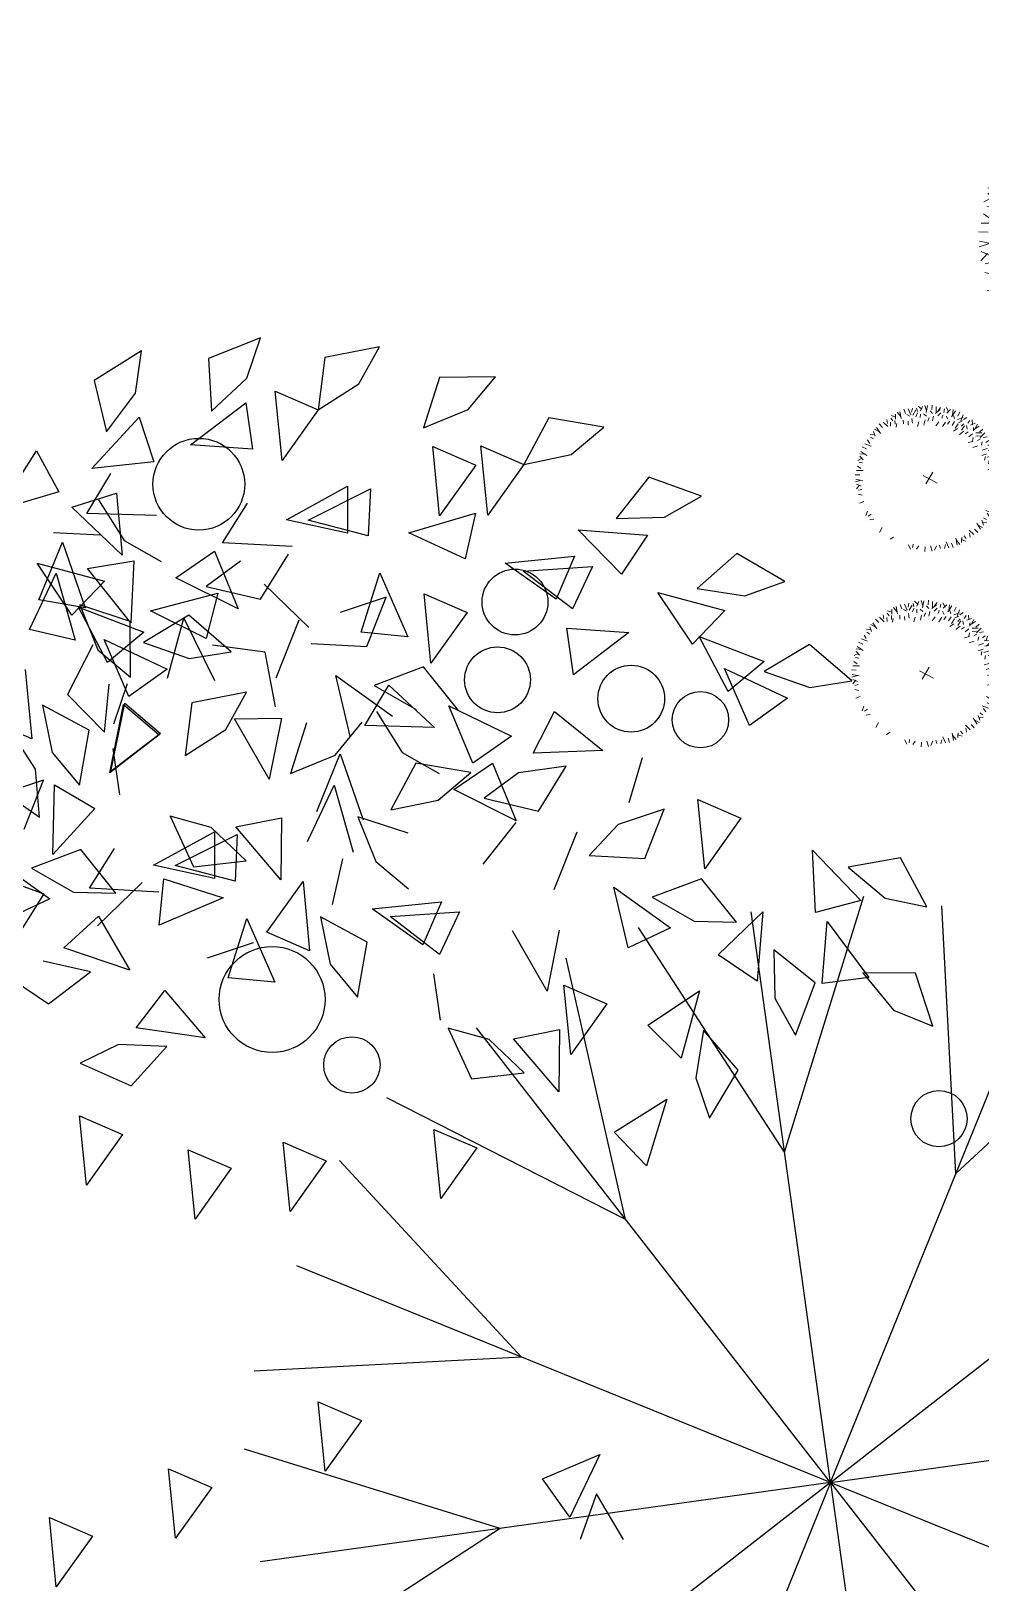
# Model space of a CAD drawing. Header units: millimetres. Extents: x 111 to 1506, y 14 to 566.
# Drawn here: x 231.648 to 233.27, y 164.187 to 166.836 of the extents above; entities that cross this region are included whole.
import ezdxf

# ---------------------------------------------------------------- set-up
doc = ezdxf.new("R2010")
doc.units = ezdxf.units.MM
doc.layers.add('ARB-CERCO', color=97, linetype='Continuous', lineweight=5)
doc.layers.add('fer', color=8, linetype='Continuous')
doc.layers.add('FURN', color=253, linetype='Continuous')

# ---------------------------------------------------------------- blocks, each defined once
blk = doc.blocks.new('PLANT')
for p, q in [((-0.382, 1.0627), (-0.4547, 1.0012)), ((-0.382, 0.9901), (-0.382, 1.0627)), ((-0.4547, 1.0012), (-0.4211, 0.9174)), ((-0.4211, 0.9174), (-0.382, 0.9901)), ((-0.567, 0.9766), (-0.6275, 0.9031)), ((-0.554, 0.9051), (-0.567, 0.9766)), ((-0.4797, 0.8283), (-0.4179, 0.9298)), ((-0.4179, 0.9298), (-0.3784, 0.8602)), ((-0.6275, 0.9031), (-0.5794, 0.8266)), ((-0.5794, 0.8266), (-0.554, 0.9051)), ((0.6285, 0.9023), (0.5736, 0.8306)), ((-0.5829, 0.7592), (-0.5347, 0.8679)), ((-0.5347, 0.8679), (-0.4865, 0.804)), ((-0.3784, 0.8602), (-0.4797, 0.8283)), ((-0.3748, 0.8484), (-0.4008, 0.7619)), ((-0.2797, 0.8512), (-0.3748, 0.8484)), ((-0.3249, 0.7944), (-0.2797, 0.8512)), ((0.5736, 0.8306), (0.6561, 0.8341)), ((-0.4865, 0.804), (-0.5829, 0.7592)), ((0.5847, 0.7357), (0.5092, 0.8105)), ((0.5092, 0.8105), (0.6278, 0.8031)), ((0.6278, 0.8031), (0.5847, 0.7357)), ((-0.4008, 0.7619), (-0.3249, 0.7944)), ((-0.1873, 0.7827), (-0.2284, 0.7023)), ((-0.0931, 0.7683), (-0.1873, 0.7827)), ((-0.1479, 0.7205), (-0.0931, 0.7683)), ((-0.4539, 0.7203), (-0.3404, 0.7554)), ((-0.3404, 0.7554), (-0.3569, 0.6771)), ((-0.3569, 0.6771), (-0.4539, 0.7203)), ((-0.2284, 0.7023), (-0.1479, 0.7205)), ((-0.8761, 0.7125), (-0.9066, 0.6223)), ((-0.8386, 0.6503), (-0.8761, 0.7125)), ((-0.0957, 0.6886), (0.0227, 0.6994)), ((0.0227, 0.6994), (-0.0097, 0.6262)), ((-0.4204, 0.6853), (-0.4666, 0.6021)), ((-0.3947, 0.6174), (-0.4204, 0.6853)), ((-0.2881, 0.6709), (-0.1701, 0.685)), ((-0.2004, 0.6109), (-0.2881, 0.6709)), ((-0.1701, 0.685), (-0.2004, 0.6109)), ((-0.0097, 0.6262), (-0.0957, 0.6886)), ((-0.8346, 0.5679), (-0.8386, 0.6503)), ((-0.9066, 0.6223), (-0.8346, 0.5679)), ((-0.814, 0.5036), (-0.8074, 0.6223)), ((-0.8074, 0.6223), (-0.7397, 0.5796)), ((-0.5896, 0.5453), (-0.5878, 0.6254)), ((-0.5878, 0.6254), (-0.4844, 0.6008)), ((-0.4055, 0.5355), (-0.3947, 0.6174)), ((-0.4844, 0.6008), (-0.5896, 0.5453)), ((-0.4666, 0.6021), (-0.4055, 0.5355)), ((-0.3969, 0.4686), (-0.369, 0.5842)), ((-0.369, 0.5842), (-0.3101, 0.53)), ((-0.8486, 0.4428), (-0.8507, 0.5617)), ((-0.8507, 0.5617), (-0.7801, 0.5241)), ((-0.7397, 0.5796), (-0.814, 0.5036)), ((-0.9901, 0.5432), (-1.0038, 0.449)), ((-0.9419, 0.4888), (-0.9901, 0.5432)), ((-0.3101, 0.53), (-0.3969, 0.4686)), ((-0.2097, 0.4524), (-0.2079, 0.5325)), ((-0.2079, 0.5325), (-0.1046, 0.5079)), ((-0.7801, 0.5241), (-0.8486, 0.4428)), ((-0.1046, 0.5079), (-0.2097, 0.4524)), ((-0.1371, 0.4742), (-0.038, 0.5127)), ((-0.038, 0.5127), (-0.0931, 0.4073)), ((-0.9231, 0.4084), (-0.9419, 0.4888)), ((-0.4625, 0.4992), (-0.5528, 0.4981)), ((-0.5528, 0.4981), (-0.4991, 0.4354)), ((-0.4313, 0.4092), (-0.4625, 0.4992)), ((-0.9062, 0.4668), (-0.832, 0.437)), ((-0.8913, 0.3489), (-0.9062, 0.4668)), ((-0.0931, 0.4073), (-0.1371, 0.4742)), ((-1.0038, 0.449), (-0.9231, 0.4084)), ((-0.832, 0.437), (-0.8913, 0.3489)), ((-0.5409, 0.4385), (-0.6206, 0.4308)), ((-0.4991, 0.4354), (-0.4313, 0.4092)), ((-0.2942, 0.4098), (-0.1899, 0.4298)), ((-0.1899, 0.4298), (-0.263, 0.3361)), ((-0.0459, 0.4457), (-0.0763, 0.3689)), ((-0.0028, 0.3663), (-0.0459, 0.4457)), ((0.1015, 0.3394), (0.1032, 0.4194)), ((0.1032, 0.4194), (0.2066, 0.3948)), ((0.6066, 0.3313), (0.6084, 0.4113)), ((0.6084, 0.4113), (0.7118, 0.3868)), ((-0.4604, 0.3748), (-0.3542, 0.3757)), ((0.2066, 0.3948), (0.1015, 0.3394)), ((0.7118, 0.3868), (0.6066, 0.3313)), ((-1.0717, 0.3561), (-1.0682, 0.261)), ((-1.0145, 0.3112), (-1.0717, 0.3561)), ((-0.6369, 0.2617), (-0.6059, 0.3633)), ((-0.6059, 0.3633), (-0.5571, 0.2549)), ((-0.0763, 0.3689), (-0.0679, 0.2968)), ((-0.0679, 0.2968), (-0.0028, 0.3663)), ((-0.8095, 0.3291), (-0.7072, 0.2685)), ((-0.7763, 0.2281), (-0.8095, 0.3291)), ((-0.9816, 0.2356), (-1.0145, 0.3112)), ((-0.9755, 0.2961), (-0.897, 0.2801)), ((-0.9396, 0.1827), (-0.9755, 0.2961)), ((-0.469, 0.3005), (-0.5581, 0.3157)), ((-0.5581, 0.3157), (-0.5165, 0.2444)), ((-0.4546, 0.2064), (-0.469, 0.3005)), ((-0.897, 0.2801), (-0.9396, 0.1827)), ((-0.7072, 0.2685), (-0.7763, 0.2281)), ((-0.5154, 0.1972), (-0.4394, 0.2715)), ((-0.4394, 0.2715), (-0.4487, 0.1529)), ((-0.4363, 0.2722), (-0.3496, 0.2467)), ((-0.0753, 0.2797), (-0.1444, 0.2393)), ((-1.0682, 0.261), (-0.9816, 0.2356)), ((-0.5571, 0.2549), (-0.6369, 0.2617)), ((-0.5165, 0.2444), (-0.4546, 0.2064)), ((-0.2068, 0.1334), (-0.2588, 0.2403)), ((-0.2588, 0.2403), (-0.1789, 0.2359)), ((-0.8907, 0.2291), (-0.8108, 0.2247)), ((-0.8387, 0.1222), (-0.8907, 0.2291)), ((-0.8108, 0.2247), (-0.8387, 0.1222)), ((-0.1789, 0.2359), (-0.2068, 0.1334)), ((0.8087, 0.1375), (0.8104, 0.2175)), ((0.8104, 0.2175), (0.9138, 0.1929)), ((-0.8397, 0.0889), (-0.8954, 0.1939)), ((-0.8954, 0.1939), (-0.8154, 0.1923)), ((-0.8154, 0.1923), (-0.8397, 0.0889)), ((-0.5777, 0.091), (-0.5699, 0.2096)), ((-0.5699, 0.2096), (-0.5026, 0.1662)), ((-0.4487, 0.1529), (-0.5154, 0.1972)), ((-0.2634, 0.2051), (-0.1834, 0.2035)), ((-0.2077, 0.1001), (-0.2634, 0.2051)), ((-0.1834, 0.2035), (-0.2077, 0.1001)), ((0.2187, 0.1092), (0.2204, 0.1892)), ((0.2204, 0.1892), (0.3238, 0.1646)), ((0.9138, 0.1929), (0.8087, 0.1375)), ((-0.5026, 0.1662), (-0.5777, 0.091)), ((-0.4863, 0.1686), (-0.4658, 0.0756)), ((-0.422, 0.1347), (-0.4863, 0.1686)), ((0.3238, 0.1646), (0.2187, 0.1092)), ((-1.054, 0.1235), (-1.1183, 0.1574)), ((-1.1183, 0.1574), (-1.0978, 0.0644)), ((-0.376, 0.0662), (-0.422, 0.1347)), ((-0.2846, 0.0756), (-0.2624, 0.1448)), ((-0.0586, 0.1333), (-0.1517, 0.1134)), ((-0.0929, 0.0692), (-0.0586, 0.1333)), ((-1.0079, 0.055), (-1.054, 0.1235)), ((-0.577, 0.1095), (-0.6232, 0.0263)), ((-0.4743, 0.0473), (-0.4649, 0.1194)), ((-0.3504, 0.1085), (-0.3441, 0.0184)), ((-0.1517, 0.1134), (-0.1617, 0.0237)), ((-0.5721, -0.017), (-0.5345, 0.0824)), ((-0.5345, 0.0824), (-0.493, -0.029)), ((-1.0978, 0.0644), (-1.0079, 0.055)), ((-1.0097, -0.025), (-1.0079, 0.055)), ((-1.0079, 0.055), (-0.9046, 0.0305)), ((-0.7391, -0.02), (-0.7374, 0.06)), ((-0.7374, 0.06), (-0.634, 0.0354)), ((-0.4658, 0.0756), (-0.376, 0.0662)), ((-0.3441, 0.0184), (-0.2846, 0.0756)), ((-0.1617, 0.0237), (-0.0929, 0.0692)), ((0.9622, -0.02), (0.964, 0.06)), ((0.964, 0.06), (1.0674, 0.0354)), ((-0.9046, 0.0305), (-1.0097, -0.025)), ((-0.634, 0.0354), (-0.7391, -0.02)), ((-0.5621, -0.0403), (-0.5512, 0.0416)), ((-0.5225, -0.0197), (-0.4743, 0.0473)), ((-0.4323, -0.0497), (-0.3428, 0.0286)), ((-0.379, -0.0394), (-0.2853, 0.0337)), ((-0.2677, 0.0209), (-0.1887, 0.0338)), ((-0.2065, -0.0268), (-0.1011, 0.0281)), ((-0.1011, 0.0281), (-0.1032, -0.0519)), ((0.2914, -0.0362), (0.2932, 0.0438)), ((0.2932, 0.0438), (0.3965, 0.0193)), ((1.0674, 0.0354), (0.9622, -0.02)), ((-0.8997, 0.0097), (-0.8207, 0.0226)), ((-0.826, -0.0835), (-0.8997, 0.0097)), ((-0.8207, 0.0226), (-0.826, -0.0835)), ((-0.6232, 0.0263), (-0.5621, -0.0403)), ((-0.5534, -0.1072), (-0.5256, 0.0084)), ((0.3965, 0.0193), (0.2914, -0.0362)), ((-0.9776, -0.1008), (-0.9758, -0.0208)), ((-0.9758, -0.0208), (-0.8724, -0.0453)), ((-0.7438, -0.1033), (-0.6609, -0.0182)), ((-0.6609, -0.0182), (-0.6379, -0.0949)), ((-0.493, -0.029), (-0.5721, -0.017)), ((-0.1119, -0.0921), (-0.0289, -0.007)), ((-0.0289, -0.007), (-0.006, -0.0837)), ((-1.059, -0.0682), (-1.1283, -0.0464)), ((-1.1283, -0.0464), (-1.0914, -0.1342)), ((-0.8724, -0.0453), (-0.9776, -0.1008)), ((-0.4667, -0.0458), (-0.5534, -0.1072)), ((-0.4271, -0.057), (-0.4964, -0.0353)), ((-0.3261, -0.0497), (-0.4323, -0.0497)), ((-0.2729, -0.0454), (-0.379, -0.0394)), ((-0.1032, -0.0519), (-0.2065, -0.0268)), ((-1.0014, -0.1273), (-1.059, -0.0682)), ((-0.619, -0.0766), (-0.7094, -0.0777)), ((-0.7094, -0.0777), (-0.6557, -0.1404)), ((-0.5879, -0.1666), (-0.619, -0.0766)), ((-0.3694, -0.1161), (-0.4271, -0.057)), ((-0.2937, -0.1016), (-0.1946, -0.0631)), ((-0.1946, -0.0631), (-0.2497, -0.1684)), ((-0.0774, -0.0665), (-0.0237, -0.1292)), ((-0.6379, -0.0949), (-0.7438, -0.1033)), ((-0.2497, -0.1684), (-0.2937, -0.1016)), ((-0.006, -0.0837), (-0.1119, -0.0921)), ((0.0549, -0.1756), (0.1036, -0.0812)), ((0.1036, -0.0812), (0.1321, -0.1966)), ((-1.0914, -0.1342), (-1.0014, -0.1273)), ((-0.4595, -0.123), (-0.3694, -0.1161)), ((-0.2025, -0.1301), (-0.2329, -0.2068)), ((-0.1594, -0.2095), (-0.2025, -0.1301)), ((-0.8707, -0.1722), (-0.7953, -0.1454)), ((-0.7953, -0.1454), (-0.7814, -0.2507)), ((-0.4508, -0.1659), (-0.3465, -0.146)), ((-0.3465, -0.146), (-0.4196, -0.2397)), ((-0.2388, -0.161), (-0.1634, -0.1342)), ((-0.1634, -0.1342), (-0.1495, -0.2395)), ((-0.1294, -0.1429), (-0.0448, -0.2265)), ((-0.1216, -0.2489), (-0.1294, -0.1429)), ((0.227, -0.1676), (0.1421, -0.1366)), ((0.1421, -0.1366), (0.1701, -0.2143)), ((0.3076, -0.23), (0.3093, -0.15)), ((0.3093, -0.15), (0.4127, -0.1746)), ((-0.7814, -0.2507), (-0.8707, -0.1722)), ((-0.8604, -0.2099), (-0.7861, -0.1801)), ((-0.7861, -0.1801), (-0.7682, -0.2849)), ((-0.652, -0.2791), (-0.6116, -0.1808)), ((-0.4649, -0.1825), (-0.545, -0.2341)), ((-0.4196, -0.2397), (-0.4508, -0.1659)), ((-0.1495, -0.2395), (-0.2388, -0.161)), ((-0.2285, -0.1987), (-0.1541, -0.1689)), ((-0.1541, -0.1689), (-0.1362, -0.2737)), ((0.1321, -0.1966), (0.0549, -0.1756)), ((0.2242, -0.2628), (0.227, -0.1676)), ((0.4127, -0.1746), (0.3076, -0.23)), ((-0.7682, -0.2849), (-0.8604, -0.2099)), ((-0.617, -0.201), (-0.5108, -0.2001)), ((-0.2329, -0.2068), (-0.2245, -0.279)), ((-0.1362, -0.2737), (-0.2285, -0.1987)), ((-0.2245, -0.279), (-0.1594, -0.2095)), ((-0.545, -0.2341), (-0.5225, -0.3216)), ((-0.4696, -0.2376), (-0.4175, -0.3173)), ((-0.3975, -0.2465), (-0.4696, -0.2376)), ((-0.0448, -0.2265), (-0.1216, -0.2489)), ((0.1701, -0.2143), (0.2242, -0.2628)), ((-1.0294, -0.2577), (-1.1016, -0.2488)), ((-1.1016, -0.2488), (-1.0494, -0.3285)), ((-0.9621, -0.3055), (-1.0294, -0.2577)), ((-0.7291, -0.259), (-0.6907, -0.3715)), ((-0.6256, -0.2752), (-0.7146, -0.26)), ((-0.3302, -0.2943), (-0.3975, -0.2465)), ((-0.0971, -0.2479), (-0.0587, -0.3604)), ((-0.0202, -0.3279), (0.0447, -0.2438)), ((0.0447, -0.2438), (0.052, -0.3625)), ((-0.6112, -0.3694), (-0.6256, -0.2752)), ((-0.5238, -0.2881), (-0.5543, -0.3783)), ((-0.4863, -0.3503), (-0.5238, -0.2881)), ((-0.0045, -0.3236), (-0.1016, -0.2804)), ((-1.0494, -0.3285), (-0.9621, -0.3055)), ((-0.9639, -0.3855), (-0.9621, -0.3055)), ((-0.9621, -0.3055), (-0.8587, -0.33)), ((-0.672, -0.3786), (-0.596, -0.3043)), ((-0.596, -0.3043), (-0.6053, -0.4228)), ((-0.5465, -0.3846), (-0.4674, -0.2959)), ((-0.4175, -0.3173), (-0.3302, -0.2943)), ((-0.0681, -0.3153), (-0.1143, -0.3986)), ((-0.0423, -0.3833), (-0.0681, -0.3153)), ((0.0726, -0.3053), (0.0862, -0.3867)), ((0.1505, -0.351), (0.0726, -0.3053)), ((-0.8587, -0.33), (-0.9639, -0.3855)), ((-0.6731, -0.3314), (-0.6112, -0.3694)), ((-0.6079, -0.3467), (-0.5285, -0.336)), ((-0.5285, -0.336), (-0.5367, -0.4419)), ((0.052, -0.3625), (-0.0202, -0.3279)), ((-0.6907, -0.3715), (-0.7695, -0.3573)), ((-0.5367, -0.4419), (-0.6079, -0.3467)), ((-0.4822, -0.4328), (-0.4863, -0.3503)), ((-0.3743, -0.4231), (-0.3489, -0.3472)), ((-0.3711, -0.4245), (-0.3459, -0.3485)), ((-0.3489, -0.3472), (-0.2574, -0.4014)), ((-0.3459, -0.3485), (-0.2543, -0.4024)), ((-0.0587, -0.3604), (-0.1375, -0.3462)), ((0.1307, -0.4442), (0.1505, -0.351)), ((-0.9269, -0.4243), (-0.8576, -0.3843)), ((-0.8576, -0.3843), (-0.825, -0.4854)), ((-0.6053, -0.4228), (-0.672, -0.3786)), ((-0.5543, -0.3783), (-0.4822, -0.4328)), ((-0.4411, -0.3715), (-0.5465, -0.3846)), ((-0.4616, -0.497), (-0.4551, -0.3783)), ((-0.4551, -0.3783), (-0.3874, -0.421)), ((-0.295, -0.4131), (-0.2257, -0.3731)), ((-0.0532, -0.4651), (-0.0423, -0.3833)), ((-0.3874, -0.421), (-0.4616, -0.497)), ((-0.2574, -0.4014), (-0.3743, -0.4231)), ((-0.2543, -0.4024), (-0.3711, -0.4245)), ((-0.1998, -0.4823), (-0.1885, -0.4031)), ((-0.1885, -0.4031), (-0.0888, -0.4399)), ((-0.1143, -0.3986), (-0.0532, -0.4651)), ((-0.0445, -0.532), (-0.0167, -0.4165)), ((-0.0167, -0.4165), (0.0422, -0.4706)), ((-0.9662, -0.4388), (-1.0388, -0.443)), ((-1.0388, -0.443), (-0.9732, -0.512)), ((-0.8914, -0.4736), (-0.9662, -0.4388)), ((-0.825, -0.4854), (-0.9269, -0.4243)), ((-0.419, -0.431), (-0.507, -0.4673)), ((-0.4984, -0.4389), (-0.4277, -0.4766)), ((-0.4962, -0.5578), (-0.4984, -0.4389)), ((-0.4412, -0.5002), (-0.419, -0.431)), ((-0.3343, -0.4276), (-0.4068, -0.4318)), ((-0.315, -0.4366), (-0.3942, -0.46)), ((-0.3509, -0.5195), (-0.315, -0.4366)), ((-0.2152, -0.4425), (-0.3083, -0.4624)), ((-0.2495, -0.5065), (-0.2152, -0.4425)), ((-0.0888, -0.4399), (-0.1998, -0.4823)), ((-0.0176, -0.5091), (-0.0206, -0.4291)), ((-0.0206, -0.4291), (0.084, -0.4474)), ((-0.9732, -0.512), (-0.8914, -0.4736)), ((-0.6309, -0.5285), (-0.6215, -0.4564)), ((-0.6052, -0.5005), (-0.505, -0.4651)), ((-0.505, -0.4651), (-0.5634, -0.5687)), ((-0.507, -0.4673), (-0.5007, -0.5574)), ((-0.4277, -0.4766), (-0.4962, -0.5578)), ((-0.3083, -0.4624), (-0.3183, -0.5521)), ((-0.6911, -0.4934), (-0.6496, -0.6048)), ((-0.5634, -0.5687), (-0.6052, -0.5005)), ((-0.5007, -0.5574), (-0.4412, -0.5002)), ((-0.1391, -0.4849), (-0.2127, -0.5222)), ((-0.1101, -0.5015), (-0.2004, -0.5025)), ((-0.2004, -0.5025), (-0.1468, -0.5652)), ((-0.1594, -0.5729), (-0.1391, -0.4849)), ((-0.701, -0.5709), (-0.6065, -0.5224)), ((-0.6791, -0.5955), (-0.6309, -0.5285)), ((-0.6065, -0.5224), (-0.6504, -0.6328)), ((-0.4457, -0.5112), (-0.3509, -0.5195)), ((-0.3183, -0.5521), (-0.2495, -0.5065)), ((-0.2127, -0.5222), (-0.2542, -0.5818)), ((-0.8354, -0.5842), (-0.7744, -0.5324)), ((-0.7744, -0.5324), (-0.7241, -0.626)), ((-0.5889, -0.6255), (-0.4994, -0.5472)), ((-0.539, -0.6518), (-0.5539, -0.5338)), ((-0.5539, -0.5338), (-0.4796, -0.5636)), ((-0.5356, -0.6152), (-0.4418, -0.5421)), ((-0.4994, -0.5472), (-0.4827, -0.6255)), ((-0.4418, -0.5421), (-0.4295, -0.6212)), ((-0.3631, -0.6026), (-0.2577, -0.5476)), ((-0.2577, -0.5476), (-0.2598, -0.6277)), ((-0.6504, -0.6328), (-0.701, -0.5709)), ((-0.624, -0.5698), (-0.5976, -0.6454)), ((-0.4796, -0.5636), (-0.539, -0.6518)), ((-0.8715, -0.6055), (-0.9421, -0.6227)), ((-0.7916, -0.6264), (-0.8715, -0.6055)), ((-0.7241, -0.626), (-0.8354, -0.5842)), ((-0.6496, -0.6048), (-0.7287, -0.5928)), ((-0.9421, -0.6227), (-0.8651, -0.6788)), ((-0.8651, -0.6788), (-0.7916, -0.6264)), ((-0.4827, -0.6255), (-0.5889, -0.6255)), ((-0.4295, -0.6212), (-0.5356, -0.6152)), ((-0.7166, -0.725), (-0.666, -0.6631)), ((-0.666, -0.6631), (-0.5996, -0.7461)), ((-0.5996, -0.7461), (-0.7166, -0.725))]:
    blk.add_line(p, q)
for centre, radius in [((-0.2396, 1.1316), 0.0481), ((-0.7175, 0.4981), 0.0481), ((-0.7064, 0.3751), 0.057), ((0.0523, 0.1682), 0.0481), ((-0.6504, 0.1515), 0.0562), ((-0.7846, 0.1292), 0.0562), ((0, 0), 0.0904), ((-0.7679, -0.4466), 0.0783)]:
    blk.add_circle(centre, radius)
blk = doc.blocks.new('rr')
at = {"layer": 'fer', "color": 97}
for p, q in [((1376.0415, 206.5969), (1375.8475, 207.0109)), ((1376.0415, 206.5969), (1375.8475, 207.0109)), ((1376.0415, 206.0276), (1376.0415, 207.0109)), ((1376.0415, 206.5969), (1376.2356, 207.0109)), ((1376.0415, 206.0276), (1376.0415, 207.0109)), ((1376.0415, 206.5969), (1376.2356, 207.0109)), ((1375.7569, 206.5206), (1375.718, 206.9762)), ((1375.7569, 206.5206), (1375.718, 206.9762)), ((1376.3262, 206.5206), (1376.3651, 206.9762)), ((1376.3262, 206.5206), (1376.3651, 206.9762)), ((1376.0415, 206.0276), (1375.5499, 206.8792)), ((1376.0415, 206.0276), (1375.5499, 206.8792)), ((1376.0415, 206.0276), (1376.5332, 206.8792)), ((1376.0415, 206.0276), (1376.5332, 206.8792)), ((1375.7569, 206.5206), (1375.3818, 206.7821)), ((1375.7569, 206.5206), (1375.3818, 206.7821)), ((1376.3262, 206.5206), (1376.7013, 206.7821)), ((1376.3262, 206.5206), (1376.7013, 206.7821)), ((1375.5485, 206.3122), (1375.287, 206.6873)), ((1375.5485, 206.3122), (1375.287, 206.6873)), ((1376.5346, 206.3122), (1376.7961, 206.6873)), ((1376.5346, 206.3122), (1376.7961, 206.6873)), ((1376.0415, 206.0276), (1375.19, 206.5193)), ((1376.0415, 206.0276), (1375.19, 206.5193)), ((1376.0415, 206.0276), (1376.8931, 206.5193)), ((1376.0415, 206.0276), (1376.8931, 206.5193)), ((1375.5485, 206.3122), (1375.0929, 206.3512)), ((1375.5485, 206.3122), (1375.0929, 206.3512)), ((1376.5346, 206.3122), (1376.9902, 206.3512)), ((1376.5346, 206.3122), (1376.9902, 206.3512)), ((1375.4723, 206.0276), (1375.0582, 206.2217)), ((1375.4723, 206.0276), (1375.0582, 206.2217)), ((1376.6108, 206.0276), (1377.0249, 206.2217)), ((1376.6108, 206.0276), (1377.0249, 206.2217)), ((1376.0415, 206.0276), (1375.0582, 206.0276)), ((1375.4723, 206.0276), (1375.0582, 205.8335)), ((1376.0415, 206.0276), (1375.0582, 206.0276)), ((1375.4723, 206.0276), (1375.0582, 205.8335)), ((1376.0415, 206.0276), (1375.19, 205.5359)), ((1376.0415, 206.0276), (1375.19, 205.5359)), ((1376.0415, 206.0276), (1375.5499, 205.176)), ((1376.0415, 206.0276), (1375.5499, 205.176)), ((1376.0415, 206.0276), (1377.0249, 206.0276)), ((1376.0415, 206.0276), (1377.0249, 206.0276)), ((1376.0415, 206.0276), (1376.8931, 205.5359)), ((1376.0415, 206.0276), (1376.5332, 205.176)), ((1376.0415, 206.0276), (1376.0415, 205.0443)), ((1376.0415, 206.0276), (1376.8931, 205.5359)), ((1376.0415, 206.0276), (1376.5332, 205.176)), ((1376.0415, 206.0276), (1376.0415, 205.0443)), ((1376.6108, 206.0276), (1377.0249, 205.8335)), ((1376.6108, 206.0276), (1377.0249, 205.8335)), ((1375.5485, 205.7429), (1375.0929, 205.704)), ((1375.5485, 205.7429), (1375.0929, 205.704)), ((1375.5485, 205.7429), (1375.287, 205.3679)), ((1375.5485, 205.7429), (1375.287, 205.3679)), ((1376.5346, 205.7429), (1376.9902, 205.704)), ((1376.5346, 205.7429), (1376.9902, 205.704)), ((1376.5346, 205.7429), (1376.7961, 205.3679)), ((1376.5346, 205.7429), (1376.7961, 205.3679)), ((1375.7569, 205.5346), (1375.3818, 205.2731)), ((1375.7569, 205.5346), (1375.3818, 205.2731)), ((1375.7569, 205.5346), (1375.718, 205.079)), ((1375.7569, 205.5346), (1375.718, 205.079)), ((1376.3262, 205.5346), (1376.7013, 205.2731)), ((1376.3262, 205.5346), (1376.3651, 205.079)), ((1376.3262, 205.5346), (1376.7013, 205.2731)), ((1376.3262, 205.5346), (1376.3651, 205.079)), ((1376.0415, 205.4583), (1375.8475, 205.0443)), ((1376.0415, 205.4583), (1375.8475, 205.0443)), ((1376.0415, 205.4583), (1376.2356, 205.0443)), ((1376.0415, 205.4583), (1376.2356, 205.0443))]:
    blk.add_line(p, q, dxfattribs=at)
blk = doc.blocks.new('A$C05551F4C')
at = {"color": 0, "linetype": 'ByBlock'}
for p, q in [((-0.1148, 0.2892), (-0.113, 0.3077)), ((-0.0892, 0.2954), (-0.0948, 0.3098)), ((-0.0896, 0.3199), (-0.0714, 0.308)), ((-0.0692, 0.3215), (-0.0758, 0.2998)), ((-0.0594, 0.3274), (-0.0488, 0.3042)), ((-0.0497, 0.2957), (-0.0475, 0.328)), ((-0.0255, 0.3123), (-0.0274, 0.3331)), ((-0.0039, 0.3001), (-0.0083, 0.3296)), ((0.0037, 0.3114), (0.0124, 0.3277)), ((0.0297, 0.3073), (0.03, 0.3227)), ((0.0387, 0.3301), (0.051, 0.3121)), ((0.0582, 0.3237), (0.0438, 0.3062)), ((0.0663, 0.2925), (0.0807, 0.3215)), ((0.0694, 0.3255), (0.0704, 0.2999)), ((0.095, 0.2986), (0.1012, 0.3184)), ((0.1103, 0.279), (0.1176, 0.3079)), ((-0.186, 0.2707), (-0.1838, 0.2481)), ((-0.1793, 0.2799), (-0.1605, 0.2625)), ((-0.1581, 0.2543), (-0.1685, 0.285)), ((-0.1422, 0.2789), (-0.1518, 0.2974)), ((-0.1175, 0.2759), (-0.1328, 0.3015)), ((0.1185, 0.2688), (0.1332, 0.2783)), ((0.1216, 0.2865), (0.136, 0.2983)), ((0.1441, 0.2728), (0.1503, 0.2869)), ((0.1767, 0.277), (0.1567, 0.2664)), ((0.1611, 0.2904), (0.1656, 0.269)), ((0.1878, 0.2744), (0.1789, 0.2504)), ((-0.2158, 0.2234), (-0.2211, 0.2412)), ((-0.1945, 0.239), (-0.2052, 0.2501)), ((-0.2042, 0.2614), (-0.1828, 0.2573)), ((0.1278, 0.2451), (0.1434, 0.2504)), ((0.1363, 0.2555), (0.1509, 0.265)), ((0.1722, 0.2451), (0.1966, 0.2664)), ((0.2011, 0.2397), (0.2144, 0.2557)), ((0.2077, 0.2158), (0.2255, 0.2397)), ((-0.2371, 0.2034), (-0.2531, 0.2168)), ((0.1562, 0.2235), (0.1709, 0.233)), ((0.1629, 0.2022), (0.1776, 0.2117)), ((0.1802, 0.1896), (0.1971, 0.2029)), ((0.2015, 0.2158), (0.2012, 0.2313)), ((0.2119, 0.2072), (0.2393, 0.2068)), ((0.2211, 0.2184), (0.2388, 0.2238)), ((0.2366, 0.1971), (0.2477, 0.2078)), ((0.259, 0.2068), (0.255, 0.1854)), ((0.1773, 0.1632), (0.1989, 0.1686)), ((0.2122, 0.1917), (0.2316, 0.1933)), ((0.2194, 0.1722), (0.2329, 0.1797)), ((0.2683, 0.1886), (0.2458, 0.1864)), ((0.252, 0.1607), (0.2827, 0.1711)), ((0.2775, 0.1819), (0.2601, 0.1631)), ((-0.2839, 0.124), (-0.2956, 0.1383)), ((-0.2877, 0.1635), (-0.2664, 0.1679)), ((-0.2702, 0.1465), (-0.2843, 0.1527)), ((0.1982, 0.1408), (0.2209, 0.1482)), ((0.2222, 0.1343), (0.2393, 0.1382)), ((0.238, 0.1512), (0.2412, 0.1673)), ((0.2632, 0.1339), (0.2682, 0.1486)), ((0.2736, 0.1201), (0.2991, 0.1354)), ((0.2766, 0.1448), (0.295, 0.1544)), ((0.2342, 0.1166), (0.2547, 0.1233)), ((0.265, 0.1076), (0.2837, 0.1025)), ((0.27, 0.1223), (0.2956, 0.1124)), ((0.2869, 0.1174), (0.3053, 0.1156)), ((-0.3229, 0.0718), (-0.2973, 0.0728)), ((0.2224, 0.0927), (0.2445, 0.0904)), ((0.265, 0.0868), (0.2804, 0.0892)), ((0.2753, 0.0607), (0.2838, 0.0747)), ((0.2931, 0.0918), (0.3074, 0.0974)), ((0.3191, 0.0718), (0.2974, 0.0784)), ((0.3175, 0.0922), (0.3056, 0.074)), ((0.2344, 0.0646), (0.2583, 0.0637)), ((0.2548, 0.0502), (0.2721, 0.048)), ((0.2931, 0.0358), (0.3029, 0.0479)), ((0.2934, 0.0523), (0.3257, 0.0501)), ((0.3251, 0.0621), (0.3018, 0.0514)), ((-0.3088, 0.006), (-0.3251, 0.0148)), ((-0.0275, 0), (0.0346, 0)), ((-0.0009, 0.0293), (0.0013, -0.0426)), ((0.2407, 0.0111), (0.2607, 0.0014)), ((0.2566, 0.0113), (0.2805, 0.0104)), ((0.26, 0.0294), (0.2815, 0.0287)), ((0.2858, 0.0105), (0.3017, -0.0008)), ((0.2955, 0.0225), (0.3163, 0.0046)), ((0.2977, 0.0065), (0.3273, 0.0109)), ((0.31, 0.0282), (0.3307, 0.03)), ((0.2423, -0.0195), (0.2645, -0.0285)), ((0.2633, -0.018), (0.2871, -0.0189)), ((0.2787, -0.0091), (0.294, -0.0121)), ((0.2795, -0.0372), (0.2923, -0.0269)), ((0.305, -0.0271), (0.3203, -0.0274)), ((0.309, -0.001), (0.3254, -0.0098)), ((0.2544, -0.0613), (0.2743, -0.0693)), ((0.2566, -0.04), (0.2721, -0.0479)), ((0.2876, -0.0666), (0.301, -0.0586)), ((0.2901, -0.0637), (0.3191, -0.0781)), ((0.3231, -0.0668), (0.2976, -0.0678)), ((0.3213, -0.0555), (0.3038, -0.0412)), ((0.3277, -0.0361), (0.3097, -0.0484)), ((-0.3173, -0.0872), (-0.3053, -0.069)), ((-0.2928, -0.0868), (-0.3072, -0.0924)), ((0.2299, -0.0719), (0.2455, -0.0879)), ((0.2455, -0.0852), (0.261, -0.0799)), ((0.2721, -0.0879), (0.2832, -0.1039)), ((0.2854, -0.0799), (0.2987, -0.1039)), ((0.2962, -0.0924), (0.3161, -0.0986)), ((-0.2866, -0.1125), (-0.3051, -0.1106)), ((0.2211, -0.1012), (0.2388, -0.1172)), ((0.2499, -0.1305), (0.2655, -0.1252)), ((0.2588, -0.1039), (0.2721, -0.1119)), ((0.2766, -0.1077), (0.3056, -0.1149)), ((0.2842, -0.119), (0.2959, -0.1334)), ((-0.2763, -0.1398), (-0.2947, -0.1495)), ((-0.2773, -0.1769), (-0.2599, -0.1581)), ((0.21, -0.1545), (0.2277, -0.1705)), ((0.2322, -0.1438), (0.2499, -0.1598)), ((0.2747, -0.1741), (0.264, -0.1541)), ((0.288, -0.1585), (0.2667, -0.163)), ((0.2704, -0.1415), (0.2845, -0.1477)), ((-0.268, -0.1836), (-0.2455, -0.1814)), ((-0.2363, -0.1921), (-0.2474, -0.2028)), ((0.1922, -0.1998), (0.2077, -0.1945)), ((0.1989, -0.1758), (0.2144, -0.1705)), ((0.2166, -0.1811), (0.2344, -0.1971)), ((0.2374, -0.1985), (0.2534, -0.2118)), ((0.2427, -0.1696), (0.264, -0.194)), ((0.272, -0.1851), (0.248, -0.1763)), ((-0.2208, -0.2135), (-0.2386, -0.2188)), ((-0.2075, -0.2108), (-0.2252, -0.2348)), ((-0.2008, -0.2348), (-0.2141, -0.2507)), ((0.1545, -0.2291), (0.1722, -0.2451)), ((0.1678, -0.2104), (0.1855, -0.2264)), ((0.1855, -0.2264), (0.2011, -0.2211)), ((0.1948, -0.234), (0.2054, -0.2451)), ((0.2134, -0.2051), (0.2374, -0.2229)), ((0.2161, -0.2184), (0.2214, -0.2362)), ((-0.172, -0.2401), (-0.1964, -0.2614)), ((-0.1875, -0.2694), (-0.1786, -0.2454)), ((-0.1764, -0.2721), (-0.1564, -0.2614)), ((-0.1609, -0.2854), (-0.1653, -0.2641)), ((-0.1439, -0.2678), (-0.15, -0.2819)), ((0.0968, -0.269), (0.1145, -0.285)), ((0.1345, -0.2477), (0.1523, -0.2637)), ((0.1584, -0.2493), (0.1687, -0.2801)), ((0.1795, -0.2749), (0.1608, -0.2575)), ((0.2045, -0.2564), (0.1831, -0.2524)), ((0.1862, -0.2657), (0.184, -0.2431)), ((-0.1214, -0.2816), (-0.1357, -0.2933)), ((-0.1101, -0.274), (-0.1173, -0.303)), ((-0.0947, -0.2936), (-0.1009, -0.3135)), ((-0.066, -0.2875), (-0.0804, -0.3165)), ((-0.0692, -0.3205), (-0.0702, -0.295)), ((-0.0579, -0.3187), (-0.0435, -0.3012)), ((-0.0295, -0.3023), (-0.0298, -0.3177)), ((0.0041, -0.2951), (0.0085, -0.3246)), ((0.05, -0.2907), (0.0478, -0.3231)), ((0.0597, -0.3224), (0.049, -0.2992)), ((0.0694, -0.3165), (0.076, -0.2948)), ((0.0898, -0.3149), (0.0716, -0.303)), ((0.0894, -0.2905), (0.095, -0.3048)), ((0.1151, -0.2843), (0.1132, -0.3027)), ((0.1177, -0.2709), (0.1331, -0.2965)), ((0.1424, -0.274), (0.1521, -0.2924)), ((-0.0385, -0.3251), (-0.0507, -0.3071)), ((-0.0034, -0.3064), (-0.0122, -0.3228)), ((0.0258, -0.3074), (0.0277, -0.3281))]:
    blk.add_line(p, q, dxfattribs=at)

msp = doc.modelspace()

# ---------------------------------------------------------------- block references
at = {"color": 80, "lineweight": 100, "rotation": 247.9147716791316}
msp.add_blockref('rr', (559.47364, 1516.8977), dxfattribs=at)
at = {"layer": 'ARB-CERCO'}
for p, xscale, yscale, zscale, rotation in [((233.52772, 166.48003), 0.786722348914222, 0.786722348914222, 0.786722348914222, 59.94184765909385), ((233.18075, 166.07247), 0.3774895201833683, 0.3774895201833683, 0.3774895201833683, 59.94184765910946), ((233.17456, 165.73933), 0.3774895201833683, 0.3774895201833683, 0.3774895201833683, 59.94184765910946)]:
    msp.add_blockref('A$C05551F4C', p, dxfattribs=dict(at, xscale=xscale, yscale=yscale, zscale=zscale, rotation=rotation))
at = {"layer": 'FURN', "rotation": 247.9147716791316}
msp.add_blockref('PLANT', (232.05917, 165.18337), dxfattribs=at)

doc.saveas('drawing.dxf')
